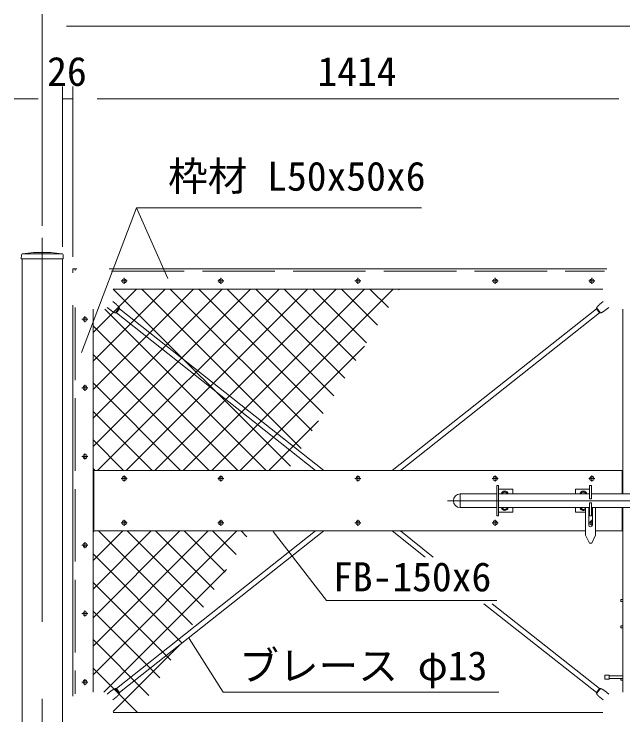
# Model space of a CAD drawing. Units: millimetres, scale not verified. Extents: x -6300 to 6300, y -4455 to 4455.
# Drawn here: x -3729 to -2219, y -634 to 1104 of the extents above; entities that cross this region are included whole.
import ezdxf
from ezdxf.enums import TextEntityAlignment as Align

# ---------------------------------------------------------------- set-up
doc = ezdxf.new("R2010")
doc.units = ezdxf.units.MM
doc.header["$LTSCALE"] = 30
doc.linetypes.add('DASHED', pattern=[7.5, 6, -1.5])
doc.linetypes.add('USER1', pattern=[50.8, 31.75, -6.35, 6.35, -6.35])
for name, color, linetype, lineweight in [('0-1_D-STR1', 1, 'Continuous', 18), ('0-2_D-BMK', 2, 'USER1', 13), ('0-6_D-STR-DIM', 7, 'Continuous', 9), ('0-8_D-STR-TXT', 7, 'Continuous', 9), ('0-9_D-STR3', 3, 'Continuous', 13), ('0-A_D-STR2', 7, 'Continuous', 9)]:
    doc.layers.add(name, color=color, linetype=linetype, lineweight=lineweight)
doc.styles.add('ＭＳ ゴシック', font='')
doc.styles.get('ＭＳ ゴシック').set_extended_font_data('MS Gothic')

msp = doc.modelspace()

# ---------------------------------------------------------------- linework, layer by layer
at = {"layer": '0-1_D-STR1'}
for p, q in [((-3711.06, 506.67), (-3711.51, 497.16)), ((-3709.5, 509.16), (-3609.41, 509.16)), ((-3680.91, 513.16), (-3708.46, 509.5)), ((-3680.91, 513.16), (-3637.91, 513.16)), ((-3637.91, 513.16), (-3610.36, 509.5)), ((-3607.76, 506.67), (-3607.31, 497.16)), ((-3711.51, 497.16), (-3607.31, 497.16)), ((-3709.41, 497.16), (-3709.41, -977.84)), ((-3583.41, 472.16), (-3583.41, 462.16)), ((-3573.41, 472.16), (-3583.41, 472.16)), ((-3493.41, 472.16), (-2259.41, 472.16)), ((-3483.41, 422.16), (-2269.41, 422.16)), ((-3583.41, 382.16), (-3583.41, -587.84)), ((-3533.41, 372.16), (-3533.41, -577.84)), ((-2219.41, 372.16), (-2219.41, -85.84)), ((-2219.41, -27.84), (-3533.41, -27.84)), ((-3531.41, -27.84), (-3531.41, -177.84)), ((-2221.41, -27.84), (-2221.41, -85.84)), ((-2221.41, -119.84), (-2221.41, -177.84)), ((-2219.41, -119.84), (-2219.41, -577.84)), ((-2312.16, -177.84), (-3533.41, -177.84)), ((-2219.41, -177.84), (-2287.16, -177.84)), ((-3483.41, -627.84), (-2269.41, -627.84))]:
    msp.add_line(p, q, dxfattribs=at)
at = {"layer": '0-1_D-STR1', "linetype": 'DASHED'}
for p, q in [((-3577.41, 472.16), (-3577.41, 468.16)), ((-3487.41, 466.16), (-2265.41, 466.16)), ((-3577.41, 376.16), (-3577.41, -581.84))]:
    msp.add_line(p, q, dxfattribs=at)
at = {"layer": '0-1_D-STR1'}
msp.add_lwpolyline([(-3709.41, -977.84), (-3609.41, -977.84), (-3609.41, 497.16)], dxfattribs=at)
for centre, start, end in [((-3708.07, 506.53), 97.56971, 177.299), ((-3610.76, 506.53), 2.701, 82.43029)]:
    msp.add_arc(centre, 3, start, end, dxfattribs=at)
at = {"layer": '0-2_D-BMK'}
for p, q in [((-3659.41, 549.16), (-3659.41, -1017.84)), ((-3463.85, 442.16), (-3448.97, 442.16)), ((-3456.41, 449.6), (-3456.41, 434.72)), ((-3223.85, 442.16), (-3208.97, 442.16)), ((-3216.41, 449.6), (-3216.41, 434.72)), ((-2883.85, 442.16), (-2868.97, 442.16)), ((-2876.41, 449.6), (-2876.41, 434.72)), ((-2543.85, 442.16), (-2528.97, 442.16)), ((-2536.41, 449.6), (-2536.41, 434.72)), ((-2303.85, 442.16), (-2288.97, 442.16)), ((-2296.41, 449.6), (-2296.41, 434.72)), ((-3553.41, 339.72), (-3553.41, 354.6)), ((-3560.85, 347.16), (-3545.97, 347.16)), ((-3560.85, 177.16), (-3545.97, 177.16)), ((-3553.41, 169.72), (-3553.41, 184.6)), ((-3560.85, 7.16), (-3545.97, 7.16)), ((-3553.41, -0.28), (-3553.41, 14.6)), ((-3463.85, -47.84), (-3448.97, -47.84)), ((-3456.41, -40.4), (-3456.41, -55.28)), ((-3223.85, -47.84), (-3208.97, -47.84)), ((-3216.41, -40.4), (-3216.41, -55.28)), ((-2883.85, -47.84), (-2868.97, -47.84)), ((-2876.41, -40.4), (-2876.41, -55.28)), ((-2543.85, -47.84), (-2528.97, -47.84)), ((-2536.41, -40.4), (-2536.41, -55.28)), ((-2303.85, -47.84), (-2288.97, -47.84)), ((-2296.41, -40.4), (-2296.41, -55.28)), ((-1724.66, -102.84), (-2654.66, -102.84)), ((-3456.41, -165.28), (-3456.41, -150.4)), ((-3216.41, -165.28), (-3216.41, -150.4)), ((-2876.41, -165.28), (-2876.41, -150.4)), ((-2536.41, -165.28), (-2536.41, -150.4)), ((-2296.41, -165.28), (-2296.41, -150.4)), ((-3463.85, -157.84), (-3448.97, -157.84)), ((-3223.85, -157.84), (-3208.97, -157.84)), ((-2883.85, -157.84), (-2868.97, -157.84)), ((-2543.85, -157.84), (-2528.97, -157.84)), ((-2295.16, -157.84), (-2303.85, -157.84)), ((-3553.41, -220.28), (-3553.41, -205.4)), ((-3560.85, -212.84), (-3545.97, -212.84)), ((-3553.41, -390.28), (-3553.41, -375.4)), ((-3560.85, -382.84), (-3545.97, -382.84)), ((-3560.85, -552.84), (-3545.97, -552.84)), ((-3553.41, -560.28), (-3553.41, -545.4))]:
    msp.add_line(p, q, dxfattribs=at)
at = {"layer": '0-6_D-STR-DIM'}
for p, q in [((-3659.41, 579.16), (-3659.41, 1104.2)), ((-719.41, 1074.2), (-3599.41, 1074.2)), ((-3609.41, 527.16), (-3609.41, 924.2)), ((-3583.41, 502.16), (-3583.41, 924.2)), ((-3583.41, 502.16), (-3583.41, 924.2)), ((-3669.41, 894.2), (-3729.41, 894.2)), ((-3583.41, 894.2), (-3609.41, 894.2)), ((-3523.41, 894.2), (-2229.41, 894.2)), ((-3523.41, 894.2), (-3463.41, 894.2)), ((-2229.41, 894.2), (-2289.41, 894.2))]:
    msp.add_line(p, q, dxfattribs=at)
at = {"layer": '0-8_D-STR-TXT'}
msp.add_line((-3426.05, 623.57), (-3347.84, 447.93), dxfattribs=at)
for points in [[(-2719.21, 623.57), (-3426.05, 623.57), (-3562.11, 264.44)], [(-2531.91, -349.84), (-2954.85, -349.84), (-3086.77, -179.42)], [(-2526.81, -577.41), (-3211.07, -577.41), (-3295.22, -444.81)]]:
    msp.add_lwpolyline(points, dxfattribs=at)
at = {"layer": '0-9_D-STR3'}
for p, q in [((-3484.54, 391.03), (-3476.33, 384.53)), ((-2268.28, 391.03), (-2276.5, 384.53)), ((-3498.78, 376.79), (-3488.74, 368.85)), ((-3468.27, 375.37), (-3477.97, 363.12)), ((-3467.61, 372.98), (-3475.49, 363.02)), ((-3467.61, 372.98), (-2960.98, -27.84)), ((-2285.21, 372.98), (-2791.85, -27.84)), ((-2285.21, 372.98), (-2277.33, 363.02)), ((-2284.55, 375.37), (-2274.86, 363.12)), ((-2254.04, 376.79), (-2264.09, 368.85)), ((-3475.49, 363.02), (-2981.45, -27.84)), ((-2277.33, 363.02), (-2771.38, -27.84)), ((-2532.41, -65.34), (-2532.41, -140.34)), ((-2532.41, -65.34), (-2527.91, -65.34)), ((-2527.91, -65.34), (-2527.91, -140.34)), ((-2301.91, -65.34), (-2301.91, -97.84)), ((-2297.41, -65.34), (-2301.91, -65.34)), ((-2297.41, -65.34), (-2297.41, -97.84)), ((-2622.66, -85.84), (-2622.66, -119.84)), ((-2532.41, -85.84), (-2622.66, -85.84)), ((-2527.91, -74.34), (-2492.41, -74.34)), ((-2301.91, -85.84), (-2527.91, -85.84)), ((-2512.41, -80.34), (-2518.91, -84.08)), ((-2518.91, -84.08), (-2518.91, -85.84)), ((-2512.41, -80.34), (-2505.91, -84.08)), ((-2505.91, -84.08), (-2505.91, -85.84)), ((-2492.41, -74.34), (-2492.41, -85.84)), ((-2337.41, -74.34), (-2337.41, -85.84)), ((-2301.91, -74.34), (-2337.41, -74.34)), ((-2317.41, -80.34), (-2323.91, -84.08)), ((-2323.91, -84.08), (-2323.91, -85.84)), ((-2317.41, -80.34), (-2310.91, -84.08)), ((-2310.91, -84.08), (-2310.91, -85.84)), ((-2021.41, -85.84), (-2297.41, -85.84)), ((-2297.41, -97.84), (-2301.91, -97.84)), ((-2532.41, -119.84), (-2622.66, -119.84)), ((-2301.91, -119.84), (-2527.91, -119.84)), ((-2518.91, -119.84), (-2518.91, -121.6)), ((-2512.41, -125.34), (-2518.91, -121.6)), ((-2512.41, -125.34), (-2505.91, -121.6)), ((-2505.91, -119.84), (-2505.91, -121.6)), ((-2492.41, -119.84), (-2492.41, -131.34)), ((-2337.41, -119.84), (-2337.41, -131.34)), ((-2323.91, -119.84), (-2323.91, -121.6)), ((-2317.41, -125.34), (-2323.91, -121.6)), ((-2312.16, -119.84), (-2312.16, -187.84)), ((-2304.16, -119.84), (-2304.16, -163.34)), ((-2301.91, -107.84), (-2301.91, -140.34)), ((-2297.41, -107.84), (-2301.91, -107.84)), ((-2297.41, -107.84), (-2297.41, -140.34)), ((-2021.41, -119.84), (-2297.41, -119.84)), ((-2295.16, -119.84), (-2295.16, -163.34)), ((-2287.16, -119.84), (-2287.16, -187.84)), ((-2527.91, -131.34), (-2492.41, -131.34)), ((-2312.16, -131.34), (-2337.41, -131.34)), ((-2317.41, -125.34), (-2312.16, -122.32)), ((-2301.91, -131.34), (-2304.16, -131.34)), ((-2532.41, -140.34), (-2527.91, -140.34)), ((-2297.41, -140.34), (-2301.91, -140.34)), ((-2981.45, -177.84), (-3475.49, -568.7)), ((-2960.98, -177.84), (-3467.61, -578.66)), ((-2791.85, -177.84), (-2710.12, -242.49)), ((-2771.38, -177.84), (-2689.65, -242.49)), ((-2302.66, -207.84), (-2312.16, -187.84)), ((-2296.66, -207.84), (-2287.16, -187.84)), ((-2296.66, -207.84), (-2302.66, -207.84)), ((-2563.93, -358.15), (-2285.21, -578.66)), ((-2543.46, -358.15), (-2277.33, -568.7)), ((-2219.41, -347.84), (-2224.41, -347.84)), ((-2224.41, -347.84), (-2224.41, -352.34)), ((-2219.41, -352.34), (-2224.41, -352.34)), ((-2219.41, -413.34), (-2224.41, -413.34)), ((-2224.41, -413.34), (-2224.41, -417.84)), ((-2219.41, -417.84), (-2224.41, -417.84)), ((-2263.91, -545.34), (-2263.91, -535.34)), ((-2253.91, -535.34), (-2263.91, -535.34)), ((-2253.91, -545.34), (-2253.91, -535.34)), ((-2253.91, -537.34), (-2219.41, -537.34)), ((-2253.91, -545.34), (-2263.91, -545.34)), ((-2219.41, -543.34), (-2253.91, -543.34)), ((-2224.41, -543.34), (-2224.41, -547.84)), ((-2219.41, -547.84), (-2224.41, -547.84)), ((-3477.97, -568.79), (-3468.27, -581.04)), ((-3475.49, -568.7), (-3467.61, -578.66)), ((-2277.33, -568.7), (-2285.21, -578.66)), ((-2274.86, -568.79), (-2284.55, -581.04)), ((-3498.78, -582.47), (-3488.74, -574.52)), ((-3484.54, -596.71), (-3476.33, -590.2)), ((-2268.28, -596.71), (-2276.5, -590.2)), ((-2254.04, -582.47), (-2264.09, -574.52))]:
    msp.add_line(p, q, dxfattribs=at)
for points in [[(-3472.56, 381.02), (-3472.74, 381.19), (-3472.91, 381.36), (-3473.09, 381.53), (-3473.27, 381.71), (-3473.44, 381.88), (-3473.62, 382.05), (-3473.8, 382.22), (-3473.98, 382.39), (-3474.16, 382.56), (-3474.33, 382.73), (-3474.51, 382.89), (-3474.69, 383.06), (-3474.87, 383.23), (-3475.05, 383.39), (-3475.23, 383.56), (-3475.41, 383.72), (-3475.59, 383.88), (-3475.78, 384.05), (-3475.96, 384.21), (-3476.14, 384.37), (-3476.33, 384.53)], [(-2280.26, 381.02), (-2280.09, 381.19), (-2279.91, 381.36), (-2279.73, 381.53), (-2279.56, 381.71), (-2279.38, 381.88), (-2279.2, 382.05), (-2279.02, 382.22), (-2278.84, 382.39), (-2278.67, 382.56), (-2278.49, 382.73), (-2278.31, 382.89), (-2278.13, 383.06), (-2277.95, 383.23), (-2277.77, 383.39), (-2277.59, 383.56), (-2277.41, 383.72), (-2277.23, 383.88), (-2277.05, 384.05), (-2276.86, 384.21), (-2276.68, 384.37), (-2276.5, 384.53)], [(-3484.45, 365.99), (-3484.66, 366.12), (-3484.87, 366.25), (-3485.08, 366.38), (-3485.28, 366.52), (-3485.49, 366.65), (-3485.7, 366.78), (-3485.9, 366.92), (-3486.11, 367.05), (-3486.32, 367.19), (-3486.52, 367.32), (-3486.72, 367.46), (-3486.93, 367.59), (-3487.13, 367.73), (-3487.33, 367.87), (-3487.54, 368), (-3487.74, 368.14), (-3487.94, 368.28), (-3488.14, 368.42), (-3488.34, 368.56), (-3488.54, 368.7), (-3488.74, 368.85)], [(-3475.49, 363.02), (-3475.74, 363.03), (-3475.98, 363.03), (-3476.23, 363.03), (-3476.48, 363.04), (-3476.73, 363.04), (-3476.97, 363.05), (-3477.22, 363.06), (-3477.46, 363.07), (-3477.71, 363.09), (-3477.95, 363.11), (-3478.2, 363.14), (-3478.44, 363.18), (-3478.68, 363.22), (-3478.92, 363.27), (-3479.15, 363.33), (-3479.39, 363.39), (-3479.62, 363.46), (-3479.85, 363.53), (-3480.08, 363.62), (-3480.31, 363.7), (-3480.54, 363.8), (-3480.76, 363.89), (-3480.99, 363.99), (-3481.21, 364.1), (-3481.43, 364.21), (-3481.66, 364.32), (-3481.88, 364.44), (-3482.09, 364.56), (-3482.31, 364.68), (-3482.53, 364.81), (-3482.75, 364.94), (-3482.96, 365.06), (-3483.18, 365.19), (-3483.39, 365.33), (-3483.6, 365.46), (-3483.81, 365.59), (-3484.03, 365.72), (-3484.24, 365.85), (-3484.45, 365.99)], [(-3467.61, 372.98), (-3467.67, 373.22), (-3467.73, 373.46), (-3467.79, 373.7), (-3467.85, 373.94), (-3467.92, 374.18), (-3467.98, 374.42), (-3468.05, 374.65), (-3468.12, 374.89), (-3468.19, 375.12), (-3468.27, 375.36), (-3468.35, 375.59), (-3468.44, 375.81), (-3468.54, 376.04), (-3468.64, 376.26), (-3468.75, 376.47), (-3468.87, 376.69), (-3468.99, 376.9), (-3469.11, 377.11), (-3469.25, 377.31), (-3469.38, 377.51), (-3469.53, 377.71), (-3469.67, 377.91), (-3469.82, 378.11), (-3469.98, 378.3), (-3470.14, 378.49), (-3470.3, 378.68), (-3470.46, 378.87), (-3470.63, 379.05), (-3470.8, 379.24), (-3470.97, 379.42), (-3471.14, 379.6), (-3471.32, 379.78), (-3471.49, 379.96), (-3471.67, 380.14), (-3471.85, 380.31), (-3472.03, 380.49), (-3472.2, 380.67), (-3472.38, 380.84), (-3472.56, 381.02)], [(-2285.21, 372.98), (-2285.15, 373.22), (-2285.09, 373.46), (-2285.03, 373.7), (-2284.97, 373.94), (-2284.91, 374.18), (-2284.84, 374.42), (-2284.77, 374.65), (-2284.71, 374.89), (-2284.63, 375.12), (-2284.55, 375.36), (-2284.47, 375.59), (-2284.38, 375.81), (-2284.28, 376.04), (-2284.18, 376.26), (-2284.07, 376.47), (-2283.96, 376.69), (-2283.84, 376.9), (-2283.71, 377.11), (-2283.58, 377.31), (-2283.44, 377.51), (-2283.3, 377.71), (-2283.15, 377.91), (-2283, 378.11), (-2282.84, 378.3), (-2282.69, 378.49), (-2282.52, 378.68), (-2282.36, 378.87), (-2282.19, 379.05), (-2282.02, 379.24), (-2281.85, 379.42), (-2281.68, 379.6), (-2281.5, 379.78), (-2281.33, 379.96), (-2281.15, 380.14), (-2280.97, 380.31), (-2280.8, 380.49), (-2280.62, 380.67), (-2280.44, 380.84), (-2280.26, 381.02)], [(-2277.33, 363.02), (-2277.08, 363.03), (-2276.84, 363.03), (-2276.59, 363.03), (-2276.34, 363.04), (-2276.1, 363.04), (-2275.85, 363.05), (-2275.6, 363.06), (-2275.36, 363.07), (-2275.11, 363.09), (-2274.87, 363.11), (-2274.63, 363.14), (-2274.38, 363.18), (-2274.14, 363.22), (-2273.91, 363.27), (-2273.67, 363.33), (-2273.44, 363.39), (-2273.2, 363.46), (-2272.97, 363.53), (-2272.74, 363.62), (-2272.51, 363.7), (-2272.28, 363.8), (-2272.06, 363.89), (-2271.83, 363.99), (-2271.61, 364.1), (-2271.39, 364.21), (-2271.17, 364.32), (-2270.95, 364.44), (-2270.73, 364.56), (-2270.51, 364.68), (-2270.29, 364.81), (-2270.08, 364.94), (-2269.86, 365.06), (-2269.65, 365.19), (-2269.43, 365.33), (-2269.22, 365.46), (-2269.01, 365.59), (-2268.8, 365.72), (-2268.59, 365.85), (-2268.37, 365.99)], [(-2268.37, 365.99), (-2268.16, 366.12), (-2267.96, 366.25), (-2267.75, 366.38), (-2267.54, 366.52), (-2267.33, 366.65), (-2267.12, 366.78), (-2266.92, 366.92), (-2266.71, 367.05), (-2266.51, 367.19), (-2266.3, 367.32), (-2266.1, 367.46), (-2265.89, 367.59), (-2265.69, 367.73), (-2265.49, 367.87), (-2265.29, 368), (-2265.09, 368.14), (-2264.88, 368.28), (-2264.68, 368.42), (-2264.48, 368.56), (-2264.29, 368.7), (-2264.09, 368.85)], [(-3484.45, -571.66), (-3484.66, -571.79), (-3484.87, -571.93), (-3485.08, -572.06), (-3485.28, -572.19), (-3485.49, -572.33), (-3485.7, -572.46), (-3485.9, -572.59), (-3486.11, -572.73), (-3486.32, -572.86), (-3486.52, -573), (-3486.72, -573.13), (-3486.93, -573.27), (-3487.13, -573.4), (-3487.33, -573.54), (-3487.54, -573.68), (-3487.74, -573.82), (-3487.94, -573.96), (-3488.14, -574.1), (-3488.34, -574.24), (-3488.54, -574.38), (-3488.74, -574.52)], [(-3475.49, -568.7), (-3475.74, -568.7), (-3475.98, -568.7), (-3476.23, -568.71), (-3476.48, -568.71), (-3476.73, -568.72), (-3476.97, -568.73), (-3477.22, -568.74), (-3477.46, -568.75), (-3477.71, -568.77), (-3477.95, -568.79), (-3478.2, -568.82), (-3478.44, -568.85), (-3478.68, -568.89), (-3478.92, -568.94), (-3479.15, -569), (-3479.39, -569.06), (-3479.62, -569.13), (-3479.85, -569.21), (-3480.08, -569.29), (-3480.31, -569.38), (-3480.54, -569.47), (-3480.76, -569.57), (-3480.99, -569.67), (-3481.21, -569.78), (-3481.43, -569.89), (-3481.66, -570), (-3481.88, -570.12), (-3482.09, -570.24), (-3482.31, -570.36), (-3482.53, -570.48), (-3482.75, -570.61), (-3482.96, -570.74), (-3483.18, -570.87), (-3483.39, -571), (-3483.6, -571.13), (-3483.81, -571.26), (-3484.03, -571.4), (-3484.24, -571.53), (-3484.45, -571.66)], [(-2277.33, -568.7), (-2277.08, -568.7), (-2276.84, -568.7), (-2276.59, -568.71), (-2276.34, -568.71), (-2276.1, -568.72), (-2275.85, -568.73), (-2275.6, -568.74), (-2275.36, -568.75), (-2275.11, -568.77), (-2274.87, -568.79), (-2274.63, -568.82), (-2274.38, -568.85), (-2274.14, -568.89), (-2273.91, -568.94), (-2273.67, -569), (-2273.44, -569.06), (-2273.2, -569.13), (-2272.97, -569.21), (-2272.74, -569.29), (-2272.51, -569.38), (-2272.28, -569.47), (-2272.06, -569.57), (-2271.83, -569.67), (-2271.61, -569.78), (-2271.39, -569.89), (-2271.17, -570), (-2270.95, -570.12), (-2270.73, -570.24), (-2270.51, -570.36), (-2270.29, -570.48), (-2270.08, -570.61), (-2269.86, -570.74), (-2269.65, -570.87), (-2269.43, -571), (-2269.22, -571.13), (-2269.01, -571.26), (-2268.8, -571.4), (-2268.59, -571.53), (-2268.37, -571.66)], [(-2268.37, -571.66), (-2268.16, -571.79), (-2267.96, -571.93), (-2267.75, -572.06), (-2267.54, -572.19), (-2267.33, -572.33), (-2267.12, -572.46), (-2266.92, -572.59), (-2266.71, -572.73), (-2266.51, -572.86), (-2266.3, -573), (-2266.1, -573.13), (-2265.89, -573.27), (-2265.69, -573.4), (-2265.49, -573.54), (-2265.29, -573.68), (-2265.09, -573.82), (-2264.88, -573.96), (-2264.68, -574.1), (-2264.48, -574.24), (-2264.29, -574.38), (-2264.09, -574.52)], [(-3472.56, -586.69), (-3472.74, -586.86), (-3472.91, -587.04), (-3473.09, -587.21), (-3473.27, -587.38), (-3473.44, -587.55), (-3473.62, -587.72), (-3473.8, -587.89), (-3473.98, -588.06), (-3474.16, -588.23), (-3474.33, -588.4), (-3474.51, -588.57), (-3474.69, -588.73), (-3474.87, -588.9), (-3475.05, -589.07), (-3475.23, -589.23), (-3475.41, -589.39), (-3475.59, -589.56), (-3475.78, -589.72), (-3475.96, -589.88), (-3476.14, -590.04), (-3476.33, -590.2)], [(-3467.61, -578.66), (-3467.67, -578.89), (-3467.73, -579.13), (-3467.79, -579.37), (-3467.85, -579.61), (-3467.92, -579.85), (-3467.98, -580.09), (-3468.05, -580.33), (-3468.12, -580.56), (-3468.19, -580.8), (-3468.27, -581.03), (-3468.35, -581.26), (-3468.44, -581.49), (-3468.54, -581.71), (-3468.64, -581.93), (-3468.75, -582.15), (-3468.87, -582.36), (-3468.99, -582.57), (-3469.11, -582.78), (-3469.25, -582.99), (-3469.38, -583.19), (-3469.53, -583.39), (-3469.67, -583.59), (-3469.82, -583.78), (-3469.98, -583.98), (-3470.14, -584.17), (-3470.3, -584.36), (-3470.46, -584.54), (-3470.63, -584.73), (-3470.8, -584.91), (-3470.97, -585.09), (-3471.14, -585.28), (-3471.32, -585.46), (-3471.49, -585.63), (-3471.67, -585.81), (-3471.85, -585.99), (-3472.03, -586.17), (-3472.2, -586.34), (-3472.38, -586.52), (-3472.56, -586.69)], [(-2285.21, -578.66), (-2285.15, -578.89), (-2285.09, -579.13), (-2285.03, -579.37), (-2284.97, -579.61), (-2284.91, -579.85), (-2284.84, -580.09), (-2284.77, -580.33), (-2284.71, -580.56), (-2284.63, -580.8), (-2284.55, -581.03), (-2284.47, -581.26), (-2284.38, -581.49), (-2284.28, -581.71), (-2284.18, -581.93), (-2284.07, -582.15), (-2283.96, -582.36), (-2283.84, -582.57), (-2283.71, -582.78), (-2283.58, -582.99), (-2283.44, -583.19), (-2283.3, -583.39), (-2283.15, -583.59), (-2283, -583.78), (-2282.84, -583.98), (-2282.69, -584.17), (-2282.52, -584.36), (-2282.36, -584.54), (-2282.19, -584.73), (-2282.02, -584.91), (-2281.85, -585.09), (-2281.68, -585.28), (-2281.5, -585.46), (-2281.33, -585.63), (-2281.15, -585.81), (-2280.97, -585.99), (-2280.8, -586.17), (-2280.62, -586.34), (-2280.44, -586.52), (-2280.26, -586.69)], [(-2280.26, -586.69), (-2280.09, -586.86), (-2279.91, -587.04), (-2279.73, -587.21), (-2279.56, -587.38), (-2279.38, -587.55), (-2279.2, -587.72), (-2279.02, -587.89), (-2278.84, -588.06), (-2278.67, -588.23), (-2278.49, -588.4), (-2278.31, -588.57), (-2278.13, -588.73), (-2277.95, -588.9), (-2277.77, -589.07), (-2277.59, -589.23), (-2277.41, -589.39), (-2277.23, -589.56), (-2277.05, -589.72), (-2276.86, -589.88), (-2276.68, -590.04), (-2276.5, -590.2)]]:
    msp.add_lwpolyline(points, dxfattribs=at)
for centre in [(-3456.41, 442.16), (-3216.41, 442.16), (-2876.41, 442.16), (-2536.41, 442.16), (-2296.41, 442.16), (-3553.41, 347.16), (-3553.41, 177.16), (-3553.41, 7.16), (-3456.41, -47.84), (-3216.41, -47.84), (-2876.41, -47.84), (-2536.41, -47.84), (-2296.41, -47.84), (-3456.41, -157.84), (-3216.41, -157.84), (-2876.41, -157.84), (-2536.41, -157.84), (-3553.41, -212.84), (-3553.41, -382.84), (-3553.41, -552.84)]:
    msp.add_circle(centre, 5.25, dxfattribs=at)
for centre, radius, start, end in [((-2622.66, -102.84), 17, 90, 270), ((-2512.41, -87.84), 9, 12.83959, 167.16041), ((-2512.41, -87.84), 6.5, 17.92021, 162.07979), ((-2317.41, -87.84), 9, 12.83959, 167.16041), ((-2317.41, -87.84), 6.5, 17.92021, 162.07979), ((-2512.41, -117.84), 9, 192.83959, 347.16041), ((-2512.41, -117.84), 6.5, 197.92021, 342.07979), ((-2317.41, -117.84), 9, 192.83959, 305.68533), ((-2317.41, -117.84), 6.5, 197.92022, 323.87107), ((-2296.41, -157.84), 5.25, 76.22229, 283.77771), ((-2299.66, -163.34), 4.5, 180, 0)]:
    msp.add_arc(centre, radius, start, end, dxfattribs=at)
at = {"layer": '0-A_D-STR2'}
for p, q in [((-3533.41, 314.3), (-3425.55, 422.16)), ((-3533.41, 243.59), (-3354.84, 422.16)), ((-3533.41, 172.88), (-3284.13, 422.16)), ((-3533.41, 102.17), (-3213.41, 422.16)), ((-3533.41, 31.46), (-3142.7, 422.16)), ((-3521.99, -27.84), (-3071.99, 422.16)), ((-3043.92, -17.25), (-3483.34, 422.16)), ((-3451.28, -27.84), (-3001.28, 422.16)), ((-3016.93, 26.47), (-3412.62, 422.16)), ((-3380.57, -27.84), (-2930.57, 422.16)), ((-2989.95, 70.2), (-3341.91, 422.16)), ((-3309.86, -27.84), (-2859.86, 422.16)), ((-2962.96, 113.92), (-3271.2, 422.16)), ((-3239.15, -27.84), (-2789.15, 422.16)), ((-2935.98, 157.65), (-3200.49, 422.16)), ((-2908.99, 201.37), (-3129.78, 422.16)), ((-2882.01, 245.1), (-3059.07, 422.16)), ((-2855.02, 288.82), (-2988.36, 422.16)), ((-2828.03, 332.55), (-2917.65, 422.16)), ((-2801.05, 376.27), (-2846.94, 422.16)), ((-2774.06, 420), (-2776.23, 422.16)), ((-3104.05, -27.84), (-3504.05, 372.16)), ((-3174.76, -27.84), (-3533.41, 330.82)), ((-3168.44, -27.84), (-2860.24, 280.36)), ((-3245.47, -27.84), (-3533.41, 260.11)), ((-3316.18, -27.84), (-3533.41, 189.4)), ((-3386.89, -27.84), (-3533.41, 118.69)), ((-3097.73, -27.84), (-2974.23, 95.66)), ((-3457.6, -27.84), (-3533.41, 47.97)), ((-3528.31, -27.84), (-3533.41, -22.74)), ((-3533.41, -180.68), (-3530.57, -177.84)), ((-3533.41, -251.39), (-3459.86, -177.84)), ((-3533.41, -322.1), (-3389.15, -177.84)), ((-3533.41, -392.81), (-3318.44, -177.84)), ((-3533.41, -463.52), (-3247.73, -177.84)), ((-3533.41, -534.23), (-3177.02, -177.84)), ((-3286.79, -410.78), (-3519.73, -177.84)), ((-3259.8, -367.05), (-3449.02, -177.84)), ((-3232.82, -323.33), (-3378.31, -177.84)), ((-3205.83, -279.6), (-3307.6, -177.84)), ((-3178.85, -235.88), (-3236.89, -177.84)), ((-3151.86, -192.15), (-3166.18, -177.84)), ((-3313.78, -454.5), (-3533.41, -234.87)), ((-3506.31, -577.84), (-3202.22, -273.75)), ((-3340.76, -498.23), (-3533.41, -305.58)), ((-3367.75, -541.95), (-3533.41, -376.29)), ((-3394.73, -585.68), (-3533.41, -447)), ((-3483.41, -625.65), (-3316.21, -458.45)), ((-3423.28, -627.84), (-3533.41, -517.71))]:
    msp.add_line(p, q, dxfattribs=at)

# ---------------------------------------------------------------- texts
at = {"layer": '0-6_D-STR-DIM', "style": 'ＭＳ ゴシック'}
for s, p in [('26', (-3647.25, 904.33)), ('1414', (-2976.95, 904.33))]:
    msp.add_text(s, height=72.14, dxfattribs=at).set_placement(p, align=Align.BOTTOM_LEFT)
at = {"layer": '0-8_D-STR-TXT', "style": 'ＭＳ ゴシック'}
for s, p in [('枠材 L50x50x6', (-3347.38, 644.36)), ('FB-150x6', (-2938.44, -349.17)), ('ブレース φ13', (-3170.99, -569.73))]:
    msp.add_text(s, height=72.14, dxfattribs=at).set_placement(p, align=Align.BOTTOM_LEFT)

doc.saveas('drawing.dxf')
